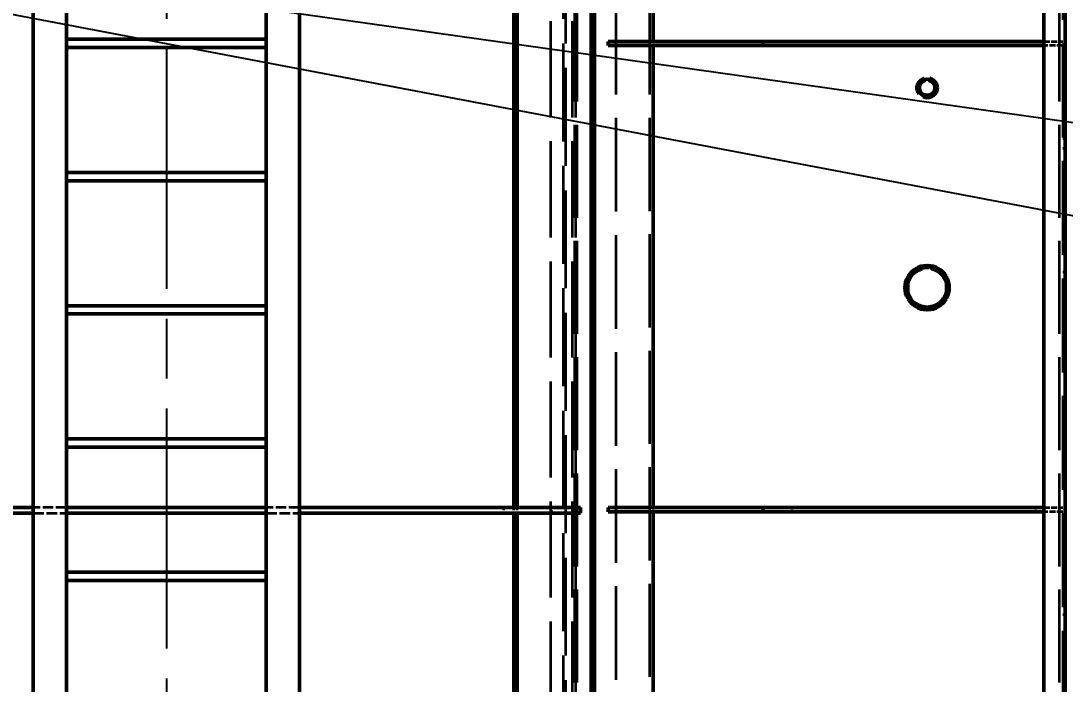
# Model space of a CAD drawing. Header units: inches. Extents: x 11 to 1621, y 11 to 1332.
# Drawn here: x 251.4 to 345.5, y 353.7 to 413.5 of the extents above; entities that cross this region are included whole.
import ezdxf

# ---------------------------------------------------------------- set-up
doc = ezdxf.new("R2010")
doc.units = ezdxf.units.IN
doc.header["$LTSCALE"] = 48
doc.header["$MEASUREMENT"] = 0
doc.linetypes.add('CHAIN', pattern=[0.7087, 0.4724, -0.0591, 0.1181, -0.0591])
doc.linetypes.add('DASHED', pattern=[0.2067, 0.1654, -0.0413])
for name, color, linetype, lineweight in [('Centerline (ANSI)', 7, 'Continuous', 25), ('Dimension (ANSI)', 7, 'Continuous', 25), ('Hidden (ANSI)', 7, 'DASHED', 35), ('Symbol (ANSI)', 7, 'Continuous', 25), ('Visible (ANSI)', 7, 'Continuous', 50)]:
    doc.layers.add(name, color=color, linetype=linetype, lineweight=lineweight)
doc.styles.add('Dimension Text', font='tahoma.ttf')
doc.dimstyles.new('ELC angle$7', dxfattribs={"dimscale": 48, "dimtxt": 0.12, "dimasz": 0.098425, "dimexe": 0.125, "dimexo": 0.0625, "dimgap": 0.031496, "dimtad": 0, "dimtih": 1, "dimtoh": 1, "dimzin": 0, "dimdsep": 46, "dimtxsty": 'Dimension Text', "dimcen": 0.09, "dimdle": 0.393701, "dimclrd": 256, "dimclre": 256, "dimclrt": 256, "dimadec": 1, "dimazin": 0, "dimtfac": 1, "dimtofl": 0, "dimtmove": 0, "dimatfit": 3, "dimfxl": 0, "dimtolj": 1, "dimtzin": 0, "dimlwd": -1, "dimlwe": -1, "dimarcsym": 0})
doc.dimstyles.new('ELC FT', dxfattribs={"dimscale": 48, "dimtxt": 0.12, "dimasz": 0.098425, "dimexe": 0.05, "dimexo": 0.1, "dimgap": 0.031496, "dimtad": 1, "dimdec": 5, "dimzin": 3, "dimdsep": 46, "dimlunit": 4, "dimtxsty": 'Dimension Text', "dimcen": 0.09, "dimdle": 0.5, "dimclrd": 5, "dimclre": 5, "dimclrt": 256, "dimadec": 1, "dimazin": 3, "dimtfac": 0.833333, "dimtofl": 0, "dimtmove": 0, "dimatfit": 3, "dimfxl": 0, "dimfrac": 2, "dimtolj": 1, "dimtzin": 0, "dimlwd": 25, "dimlwe": 25, "dimarcsym": 0})

# ---------------------------------------------------------------- blocks, each defined once
blk = doc.blocks.new('*D29')
at = {"layer": 'Defpoints', "color": 0, "linetype": 'Continuous', "transparency": 16777216}
for p in [(131.318, 496.451), (318.502, 496.451), (210.502, 326.451)]:
    blk.add_point(p, dxfattribs=at)
at = {"layer": 'Dimension (ANSI)', "color": 5, "linetype": 'Continuous', "lineweight": 25, "transparency": 16777216}
for p, q in [((313.702, 496.451), (128.918, 496.451)), ((131.318, 491.727), (131.318, 430.554)), ((131.318, 331.176), (131.318, 392.348)), ((205.702, 326.451), (128.918, 326.451))]:
    blk.add_line(p, q, dxfattribs=at)
at = {"layer": 'Dimension (ANSI)', "color": 5, "linetype": 'Continuous', "transparency": 16777216}
for points in [[(130.531, 491.727), (132.105, 491.727), (131.318, 496.451)], [(130.531, 331.176), (132.105, 331.176), (131.318, 326.451)]]:
    blk.add_solid(points, dxfattribs=at)
at = {"layer": 'Dimension (ANSI)', "linetype": 'Continuous', "lineweight": 25, "transparency": 16777216, "insert": (131.318, 411.451), "char_height": 5.76, "attachment_point": 5, "rotation": 90, "style": 'Dimension Text'}
blk.add_mtext('\\A1;\\fTahoma|b0|i0;14\'-2"\\P\\fTahoma|b0|i0;GAS PATH', dxfattribs=at)

msp = doc.modelspace()

# ---------------------------------------------------------------- linework, layer by layer
at = {"layer": 'Centerline (ANSI)', "linetype": 'CHAIN', "ltscale": 0.952448}
msp.add_line((264.502429, 896.951101), (264.502429, 280.771104), dxfattribs=at)
at = {"layer": 'Hidden (ANSI)', "ltscale": 1.090126}
for p, q in [((299.145205, 307.451101), (299.145205, 512.951101)), ((301.099363, 307.451101), (301.099363, 512.951101)), ((301.390183, 307.451101), (301.390183, 512.951101))]:
    msp.add_line(p, q, dxfattribs=at)
at = {"layer": 'Hidden (ANSI)', "ltscale": 1.066696}
msp.add_line((345.302429, 506.701101), (345.302429, 316.201101), dxfattribs=at)
at = {"layer": 'Hidden (ANSI)', "ltscale": 1.063093}
msp.add_line((305.036619, 311.917026), (305.036619, 501.773479), dxfattribs=at)
at = {"layer": 'Hidden (ANSI)', "ltscale": 1.057514}
msp.add_line((308.079043, 312.415203), (308.079043, 501.275302), dxfattribs=at)
at = {"layer": 'Hidden (ANSI)', "ltscale": 1.055333}
for p, q in [((301.317478, 322.451101), (301.317478, 500.451101)), ((301.52084, 322.451101), (301.52084, 500.451101)), ((345.002429, 322.451101), (345.002429, 500.451101))]:
    msp.add_line(p, q, dxfattribs=at)
at = {"layer": 'Hidden (ANSI)', "ltscale": 1.111842}
for p, q in [((300.270348, 499.701101), (300.270348, 323.201101)), ((300.501606, 323.201101), (300.501606, 499.701101))]:
    msp.add_line(p, q, dxfattribs=at)
at = {"layer": 'Hidden (ANSI)', "ltscale": 0.01478}
for p, q in [((308.369863, 411.638601), (308.369863, 411.263601)), ((308.369863, 411.638601), (308.369863, 411.263601)), ((320.873853, 411.638601), (320.873853, 411.263601)), ((342.832429, 411.638601), (342.832429, 411.263601)), ((308.369863, 369.638601), (308.369863, 369.263601)), ((308.369863, 369.638601), (308.369863, 369.263601)), ((320.873853, 369.638601), (320.873853, 369.263601)), ((342.832429, 369.638601), (342.832429, 369.263601))]:
    msp.add_line(p, q, dxfattribs=at)
at = {"layer": 'Hidden (ANSI)', "ltscale": 0.068152}
for p, q in [((343.582429, 411.638601), (345.302429, 411.638601)), ((345.302429, 411.263601), (343.582429, 411.263601)), ((343.582429, 369.638601), (345.302429, 369.638601)), ((345.302429, 369.263601), (343.582429, 369.263601))]:
    msp.add_line(p, q, dxfattribs=at)
at = {"layer": 'Hidden (ANSI)', "ltscale": 0.007836}
for p, q in [((345.302429, 408.888601), (345.502429, 408.888601)), ((345.302429, 408.013601), (345.502429, 408.013601)), ((345.302429, 402.888601), (345.502429, 402.888601)), ((345.302429, 402.013601), (345.502429, 402.013601)), ((345.302429, 396.888601), (345.502429, 396.888601)), ((345.302429, 396.013601), (345.502429, 396.013601)), ((345.302429, 390.888601), (345.502429, 390.888601)), ((345.302429, 390.013601), (345.502429, 390.013601)), ((345.302429, 384.888601), (345.502429, 384.888601)), ((345.302429, 384.013601), (345.502429, 384.013601)), ((345.302429, 378.888601), (345.502429, 378.888601)), ((345.302429, 378.013601), (345.502429, 378.013601)), ((345.302429, 372.888601), (345.502429, 372.888601)), ((345.302429, 372.013601), (345.502429, 372.013601)), ((345.302429, 366.888601), (345.502429, 366.888601)), ((345.302429, 366.013601), (345.502429, 366.013601)), ((345.302429, 360.888601), (345.502429, 360.888601)), ((345.302429, 360.013601), (345.502429, 360.013601)), ((345.302429, 354.888601), (345.502429, 354.888601)), ((345.302429, 354.013601), (345.502429, 354.013601))]:
    msp.add_line(p, q, dxfattribs=at)
at = {"layer": 'Hidden (ANSI)', "ltscale": 0.120571}
for p, q in [((255.502429, 369.638601), (252.502429, 369.638601)), ((252.502429, 369.138601), (255.502429, 369.138601)), ((276.502429, 369.638601), (273.502429, 369.638601)), ((273.502429, 369.138601), (276.502429, 369.138601))]:
    msp.add_line(p, q, dxfattribs=at)
at = {"layer": 'Hidden (ANSI)', "ltscale": 0.019741}
for p, q in [((294.90841, 369.138601), (294.90841, 369.638601)), ((295.811962, 369.138601), (295.811962, 369.638601)), ((296.102782, 369.138601), (296.102782, 369.638601)), ((299.201022, 369.638601), (299.201022, 369.138601))]:
    msp.add_line(p, q, dxfattribs=at)
at = {"layer": 'Hidden (ANSI)', "ltscale": 0.236758}
msp.add_circle((333.066717, 407.451101), 0.95, dxfattribs=at)
at = {"layer": 'Hidden (ANSI)', "ltscale": 0.200606}
msp.add_circle((333.066717, 407.451101), 0.805, dxfattribs=at)
at = {"layer": 'Hidden (ANSI)', "ltscale": 0.186893}
msp.add_circle((333.066717, 407.451101), 0.75, dxfattribs=at)
at = {"layer": 'Hidden (ANSI)', "ltscale": 0.165294}
msp.add_circle((333.066717, 407.451101), 0.663371, dxfattribs=at)
at = {"layer": 'Hidden (ANSI)', "ltscale": 0.163831}
msp.add_circle((333.066717, 407.451101), 0.6575, dxfattribs=at)
at = {"layer": 'Hidden (ANSI)', "ltscale": 0.159866}
msp.add_circle((333.066717, 407.451101), 0.6416, dxfattribs=at)
at = {"layer": 'Hidden (ANSI)', "ltscale": 0.159342}
msp.add_circle((333.066717, 407.451101), 0.639497, dxfattribs=at)
at = {"layer": 'Hidden (ANSI)', "ltscale": 0.467383}
msp.add_circle((333.066717, 389.451101), 1.875, dxfattribs=at)
at = {"layer": 'Hidden (ANSI)', "ltscale": 0.442201}
msp.add_circle((333.066717, 389.451101), 1.774, dxfattribs=at)
at = {"layer": 'Hidden (ANSI)', "ltscale": 0.436217}
msp.add_circle((333.066717, 389.451101), 1.75, dxfattribs=at)
at = {"layer": 'Hidden (ANSI)', "ltscale": 0.428816}
msp.add_circle((333.066717, 389.451101), 1.720312, dxfattribs=at)
at = {"layer": 'Hidden (ANSI)', "ltscale": 0.428383}
msp.add_circle((333.066717, 389.451101), 1.718577, dxfattribs=at)
at = {"layer": 'Hidden (ANSI)', "ltscale": 0.001552}
for start, end in [(148.48032769, 151.51967231), (88.48032769, 91.51967231), (28.48032769, 31.51967231), (208.48032769, 211.51967231), (268.48032769, 271.51967231), (328.48032769, 331.51967231)]:
    msp.add_arc((333.066717, 407.451101), 0.785, start, end, dxfattribs=at)
at = {"layer": 'Hidden (ANSI)', "ltscale": 0.064715}
for start, end in [(123.30542073, 176.69457927), (63.30542073, 116.69457927), (3.30542073, 56.69457927), (183.30542073, 236.69457927), (303.30542073, 356.69457927), (243.30542073, 296.69457927)]:
    msp.add_arc((333.066717, 389.451101), 1.752916, start, end, dxfattribs=at)
at = {"layer": 'Hidden (ANSI)', "ltscale": 0.002795}
for start, end in [(88.95502437, 91.04497563), (148.95502437, 151.04497563), (28.95502437, 31.04497563), (208.95502437, 211.04497563), (328.95502437, 331.04497563), (268.95502437, 271.04497563)]:
    msp.add_arc((333.066717, 389.451101), 2, start, end, dxfattribs=at)
at = {"layer": 'Visible (ANSI)'}
for p, q in [((343.582429, 506.701101), (343.582429, 316.201101)), ((345.502429, 506.701101), (345.502429, 316.201101)), ((302.791642, 312.415203), (302.791642, 501.275302)), ((303.082462, 313.281228), (303.082462, 500.409277)), ((295.811962, 369.638601), (295.811962, 453.201101)), ((296.102782, 369.638601), (296.102782, 453.201101)), ((308.369863, 453.263601), (308.369863, 411.638601)), ((252.502429, 429.451101), (252.502429, 293.076101)), ((255.502429, 429.451101), (255.502429, 293.076101)), ((273.502429, 429.451101), (273.502429, 293.076101)), ((276.502429, 429.451101), (276.502429, 293.076101)), ((255.502429, 411.826101), (273.502429, 411.826101)), ((304.302631, 411.638601), (318.302325, 411.638601)), ((304.302631, 411.638601), (304.302631, 411.263601)), ((318.302325, 411.638601), (343.582429, 411.638601)), ((318.302325, 411.638601), (318.302325, 411.263601)), ((255.502429, 411.076101), (273.502429, 411.076101)), ((318.302325, 411.263601), (304.302631, 411.263601)), ((308.369863, 411.263601), (308.369863, 369.638601)), ((343.582429, 411.263601), (318.302325, 411.263601)), ((332.376717, 407.849473), (333.066717, 408.247844)), ((332.376717, 407.052729), (332.376717, 407.849473)), ((333.066717, 408.247844), (333.756717, 407.849473)), ((333.756717, 407.849473), (333.756717, 407.052729)), ((333.066717, 406.654358), (332.376717, 407.052729)), ((333.756717, 407.052729), (333.066717, 406.654358)), ((255.502429, 399.826101), (273.502429, 399.826101)), ((255.502429, 399.076101), (273.502429, 399.076101)), ((331.316717, 390.461464), (333.066717, 391.471827)), ((333.066717, 391.471827), (334.816717, 390.461464)), ((331.316717, 388.440738), (331.316717, 390.461464)), ((334.816717, 390.461464), (334.816717, 388.440738)), ((255.502429, 387.826101), (273.502429, 387.826101)), ((333.066717, 387.430375), (331.316717, 388.440738)), ((334.816717, 388.440738), (333.066717, 387.430375)), ((255.502429, 387.076101), (273.502429, 387.076101)), ((255.502429, 375.826101), (273.502429, 375.826101)), ((255.502429, 375.076101), (273.502429, 375.076101)), ((252.502429, 369.638601), (200.127429, 369.638601)), ((200.127429, 369.138601), (252.502429, 369.138601)), ((273.502429, 369.638601), (255.502429, 369.638601)), ((255.502429, 369.138601), (273.502429, 369.138601)), ((301.818291, 369.638601), (276.502429, 369.638601)), ((276.502429, 369.138601), (301.818291, 369.138601)), ((295.811962, 307.451101), (295.811962, 369.138601)), ((296.102782, 307.451101), (296.102782, 369.138601)), ((301.818291, 369.138601), (301.818291, 369.638601)), ((304.302631, 369.638601), (318.302325, 369.638601)), ((304.302631, 369.638601), (304.302631, 369.263601)), ((318.302325, 369.263601), (304.302631, 369.263601)), ((308.369863, 369.263601), (308.369863, 327.638601)), ((318.302325, 369.638601), (343.582429, 369.638601)), ((318.302325, 369.638601), (318.302325, 369.263601)), ((343.582429, 369.263601), (318.302325, 369.263601)), ((255.502429, 363.826101), (273.502429, 363.826101)), ((255.502429, 363.076101), (273.502429, 363.076101))]:
    msp.add_line(p, q, dxfattribs=at)
for centre, radius, start, end in [((333.066717, 407.451101), 0.785, 151.51967231, 208.48032769), ((333.066717, 407.451101), 0.785, 91.51967231, 148.48032769), ((333.066717, 407.451101), 0.785, 31.51967231, 88.48032769), ((333.066717, 407.451101), 0.785, 331.51967231, 28.48032769), ((333.066717, 407.451101), 0.785, 211.51967231, 268.48032769), ((333.066717, 407.451101), 0.785, 271.51967231, 328.48032769), ((333.066717, 389.451101), 2, 91.04497563, 148.95502437), ((333.066717, 389.451101), 1.752916, 116.69457927, 123.30542073), ((333.066717, 389.451101), 2, 31.04497563, 88.95502437), ((333.066717, 389.451101), 1.752916, 56.69457927, 63.30542073), ((333.066717, 389.451101), 2, 151.04497563, 208.95502437), ((333.066717, 389.451101), 2, 331.04497563, 28.95502437), ((333.066717, 389.451101), 1.752916, 176.69457927, 183.30542073), ((333.066717, 389.451101), 1.752916, 356.69457927, 3.30542073), ((333.066717, 389.451101), 2, 211.04497563, 268.95502437), ((333.066717, 389.451101), 1.752916, 236.69457927, 243.30542073), ((333.066717, 389.451101), 2, 271.04497563, 328.95502437), ((333.066717, 389.451101), 1.752916, 296.69457927, 303.30542073)]:
    msp.add_arc(centre, radius, start, end, dxfattribs=at)

# ---------------------------------------------------------------- dimensions: what is measured, and where the dimension line sits
at = {"layer": 'Dimension (ANSI)', "color": 5, "linetype": 'Continuous', "lineweight": 25, "true_color": 0x0000ff}
dim = msp.add_linear_dim(base=(131.318097, 496.451101), p1=(210.502429, 326.451101), p2=(318.502429, 496.451101), angle=270, text='\\fTahoma|b0|i0;<>\\P\\fTahoma|b0|i0;GAS PATH', dimstyle='ELC FT', override={"dimgap": 0.031496, "dimtad": 0, "dimdec": 5, "dimlfac": 1, "dimtol": 0, "dimlim": 0, "dimtp": 0, "dimtm": 0, "dimtdec": 2, "dimatfit": 1, "dimtvp": 0}, dxfattribs=at)
dim.commit()
dim.dimension.update_dxf_attribs({"geometry": '*D29', "text_midpoint": (131.318097, 411.451101), "dimtype": 160})

# ---------------------------------------------------------------- leaders
at = {"layer": 'Symbol (ANSI)'}
for points in [[(438.502429, 378.431743), (185.179975, 426.435562)], [(565.059706, 373.525229), (185.323221, 426.948659)]]:
    msp.add_leader(points, dimstyle='ELC angle$7', override={"dimtad": 0}, dxfattribs=at)

doc.saveas('drawing.dxf')
